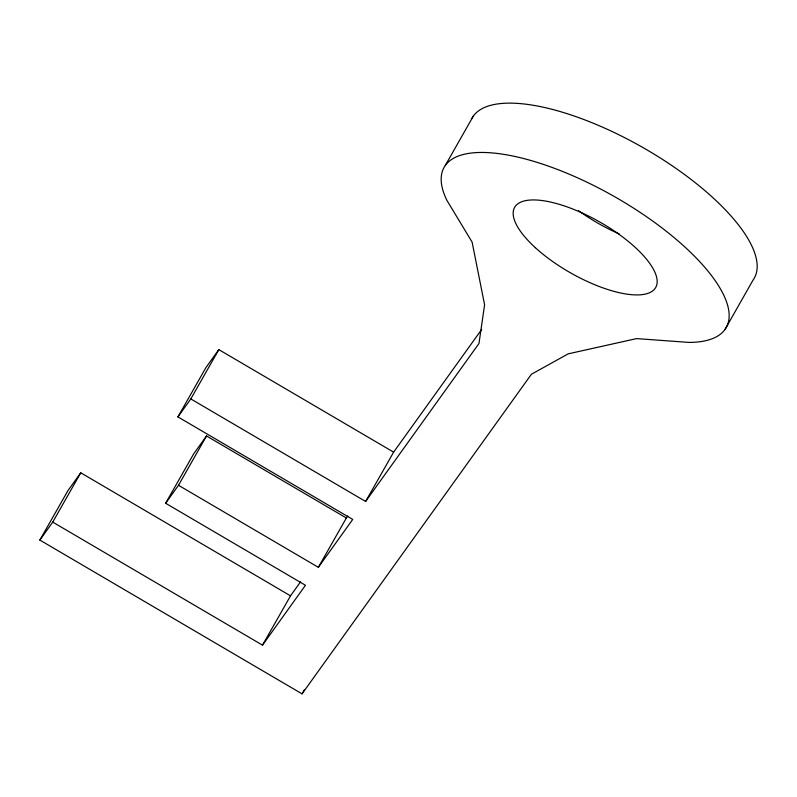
<?xml version="1.0" encoding="UTF-8"?>
<svg xmlns="http://www.w3.org/2000/svg" width="797" height="797" viewBox="0 0 797 797"><rect width="100%" height="100%" fill="white"/><g stroke="black" fill="none" stroke-linecap="round" stroke-linejoin="round"><path stroke-width="1.2" d="M39.85 540.067L52.741 522.105L262.502 645.152L305.46 585.277L165.627 503.256L178.508 485.293L318.352 567.325L352.722 519.425L177.92 416.891L190.812 398.928L365.614 501.462L478.967 343.507L484.596 304.813L472.113 242.119L446.878 200.336A162.229 58.669 29.6 0 1 619.538 199.539A162.229 58.669 29.6 0 1 689.086 342.421L636.604 338.605L568.191 353.848L531.4 374.261L302.053 693.868L39.85 540.067L67.865 490.753L80.756 472.79L290.516 595.837L300.539 581.86M52.741 522.105L80.756 472.79M177.92 416.891L205.935 367.566L218.826 349.614L393.628 452.148L481.707 329.4M190.812 398.928L218.826 349.614M165.627 503.256L193.641 453.931L206.523 435.969L346.366 518L347.801 516.008M178.508 485.293L206.523 435.969M445.324 165.397L473.338 116.083M262.502 645.152L290.516 595.837M318.352 567.325L346.366 518M365.614 501.462L393.628 452.148M302.053 693.868L304.484 689.584M725.001 329.46L753.016 280.145A162.229 58.669 29.6 0 0 644.743 148.591A162.229 58.669 29.6 0 0 472.073 118.066M619.09 233.85A81.115 29.33 29.6 0 1 578.483 210.627M535.325 247.668A81.115 29.33 29.6 0 0 655.084 288.444A81.115 29.33 29.6 0 0 565.083 206.184A81.115 29.33 29.6 0 0 535.325 247.668"/></g></svg>
